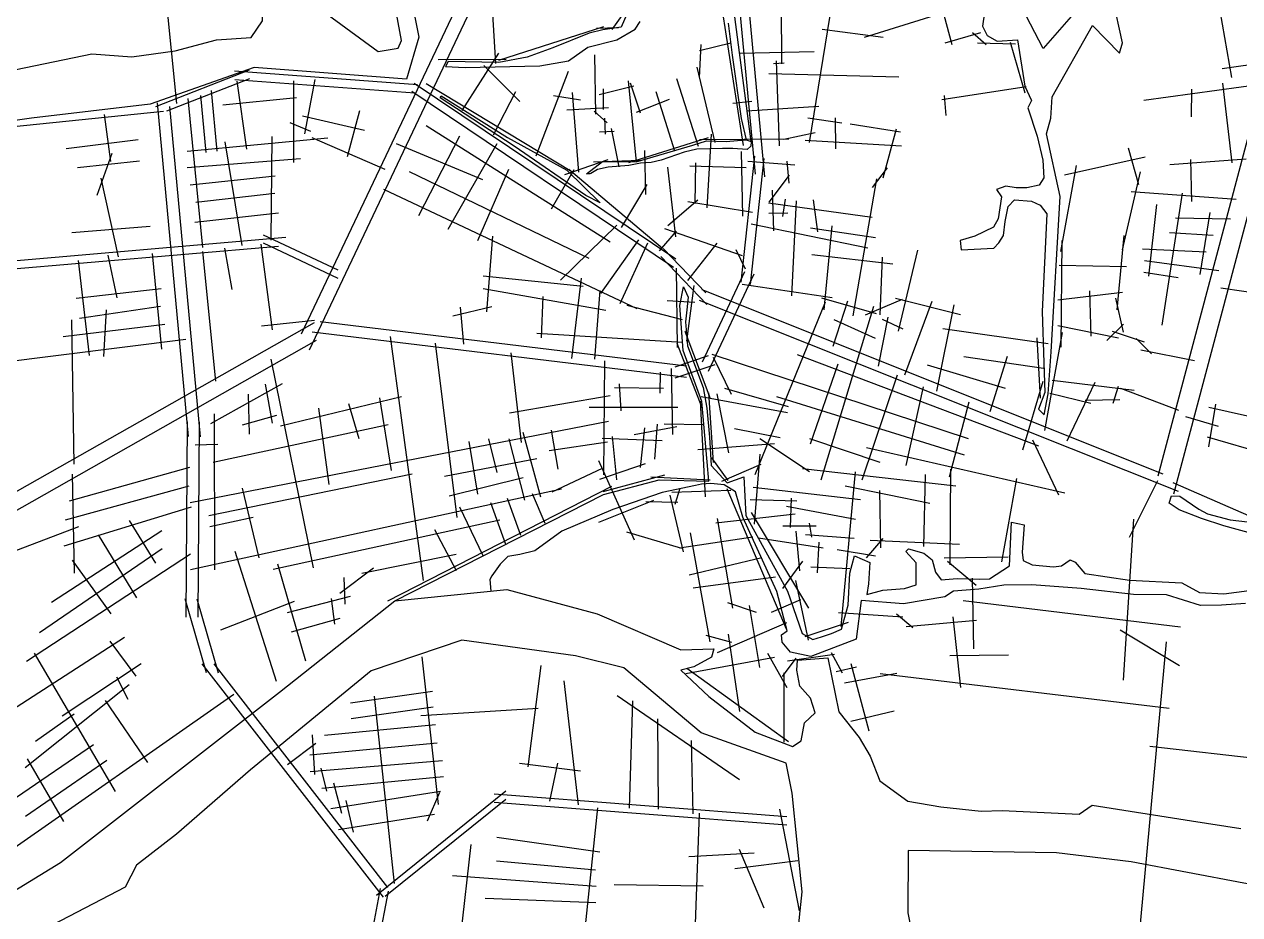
# Model space of a CAD drawing. Header units: metres. Extents: x 63673 to 71417, y 2014 to 6831.
# Drawn here: x 66302 to 68192, y 3694 to 5079 of the extents above; entities that cross this region are included whole.
import ezdxf

# ---------------------------------------------------------------- set-up
doc = ezdxf.new("R2010")
doc.units = ezdxf.units.M
doc.header["$MEASUREMENT"] = 0
doc.header["$XCLIPFRAME"] = 0
for name, color, linetype in [('底图', 73, 'Continuous'), ('水网', 141, 'Continuous'), ('路网', 2, 'Continuous')]:
    doc.layers.add(name, color=color, linetype=linetype)
picture_1 = doc.add_image_def('image1.jpg', size_in_pixel=(8192, 4266))

msp = doc.modelspace()

# ---------------------------------------------------------------- linework, layer by layer
at = {"layer": '水网'}
for points in [[(66243.57749915692, 4999.100696655136), (66406.85235548147, 5032.730346262223), (66469.04549827747, 5028.444882270298), (66536.24226164272, 5037.730186520203), (66600.57956619101, 5054.872307022773), (66654.19433253625, 5058.443659283454), (66672.06569072581, 5084.156840037263), (66672.78064190212, 5117.012593045075), (66612.73235263501, 5158.439538571518), (66550.53955572733, 5182.724231328029), (66514.08154228365, 5182.724231328029), (66483.34244647378, 5192.009535577962), (66385.19767074788, 5238.927297977818), (66246.60713503177, 5334.769583878893)], [(66550.0023911522, 5257.729506707605), (66852.07877507362, 5036.393756638281), (66882.8569562647, 5041.508669540519), (66888.30711866682, 5053.389192586299), (66869.97572899952, 5151.898386217915)], [(67995.27878823211, 5166.15403509405), (67886.05175044089, 5040.999440022948), (67813.90186620253, 5181.172602374658)], [(66896.78968405043, 5151.91306790011), (66915.452434737, 5058.678830733377), (66895.82258028218, 4993.408701055479), (66658.9879988897, 5011.808816867532), (66497.17452075571, 4954.548404564935), (66312.60643300152, 4932.65470972762), (66203.76921135723, 4917.240001562547)], [(67801.17006269551, 5140.201450333261), (67791.71555110707, 5075.964725907514), (67799.27943708852, 5061.606040721206), (67814.78491910675, 5052.537258216791), (67846.55199503084, 5054.426565860631), (67857.96700166875, 4982.525606527079), (67867.87531874503, 4960.060384223441), (67862.53999126825, 4949.01817200423), (67877.07456474664, 4904.739805714227), (67885.61108870956, 4867.57689685974), (67887.44014619401, 4840.161831378004), (67880.12322447961, 4828.586449240538), (67860.61166383332, 4824.321883498924), (67844.14841703168, 4824.321883498924), (67828.29531724262, 4827.368001885798), (67813.66147381374, 4821.884988789445), (67821.58819665248, 4810.309738919372), (67816.10033242247, 4776.192948451732), (67808.78341070801, 4763.399251226947), (67780.12552497454, 4749.387106647395), (67756.95550347108, 4742.685513928882), (67758.78456095552, 4728.06414567196), (67809.39321183227, 4730.501040381438), (67817.31993467099, 4739.030171864666), (67824.63685638539, 4750.605554002134), (67827.0757149941, 4771.928382710146), (67831.95377809985, 4795.688238395057), (67841.70955842298, 4806.045040910365), (67867.92858554772, 4803.608146200888), (67881.34282672813, 4797.515909427166), (67891.7084081755, 4784.112988524983), (67884.70486128725, 4632.335345206229), (67887.18903126707, 4552.501251326117), (67888.73688153992, 4506.490843339387), (67879.06273086247, 4480.585874845186), (67887.96278345934, 4471.693140259711), (67894.15453043912, 4504.171005285228), (67898.79808125767, 4569.513617502233), (67912.45513604512, 4811.287988662719), (67891.6516824895, 4908.288672515715), (67897.94650419138, 4932.670581816491), (67900.28609284962, 4966.177355002292), (67962.97212651465, 5076.910570136097), (68004.77376875508, 5033.897341595584), (68009.76528323277, 5050.105257401359), (67994.79143157636, 5118.677178364158)], [(67241.78838839865, 5101.900248172751), (67229.91438794792, 5074.217473458936), (67201.48859328334, 5070.262677984894), (67180.21576926512, 5065.14736828045), (67123.87021456135, 5041.987874356651), (67083.83260279952, 5027.440972649959), (67039.42745910567, 5019.440249458334), (66960.80807955924, 5020.894926402281), (66956.80407626124, 5013.257806312933), (66987.01430881582, 5011.803129369014), (67103.487361214, 5014.348880154606), (67147.89285079617, 5021.986000243924), (67178.10308335075, 5043.078815930901), (67223.23632197737, 5054.716363749729), (67251.62649014412, 5071.445148604893), (67259.2702763296, 5083.082696423748)], [(67396.32818085933, 5080.723971751897), (67402.71708418673, 5030.916827842681), (67416.5744083167, 4932.086224411643), (67424.14417439973, 4899.149259215861), (67431.95398698316, 4896.692656662723), (67406.6944540834, 5090.647201706539)], [(66949.7780466316, 4967.380459337817), (67053.30622831207, 4902.887268409569), (67145.41421502962, 4851.865116098197), (67197.43409028921, 4801.319920057053), (67174.90569163633, 4812.534476707777), (67063.25363076956, 4889.271793784079), (66948.5041399154, 4964.64265627705), (66950.08899331813, 4967.186754167904)], [(67175.75415570766, 4846.151825445995), (67200.87443861467, 4865.458276513039), (67224.61256981928, 4865.458276513039), (67253.05500894343, 4864.895042912189), (67341.41979216313, 4890.768134961283), (67362.3899638934, 4897.848673801287), (67393.33935980733, 4896.548220654105), (67410.98346936464, 4898.137678085912), (67424.14417439973, 4899.149259215861), (67431.95398698316, 4896.692656662723), (67431.80905977327, 4889.323113538063), (67425.73491482541, 4884.121168681944), (67403.60774663422, 4885.421621829125), (67387.55437750262, 4885.710626113752), (67347.78309975419, 4884.554608975188), (67327.9699244849, 4879.786104412313), (67292.01275734178, 4867.772388087526), (67276.74040405732, 4864.073133244121), (67259.84860161593, 4862.685912677843), (67241.79945682519, 4859.449064689863), (67209.86670039152, 4856.905959252411), (67193.20629724227, 4853.206704409007), (67182.5619298016, 4846.733008433046), (67181.40493334067, 4846.270601577622), (67175.75415570766, 4846.151825445995)], [(66878.11240605397, 4182.385698721279), (67202.43252253352, 4347.587954796996), (67289.05921689933, 4370.691631875001), (67366.41679582112, 4368.544667321985), (67363.55145690258, 4398.602700133575), (67355.19790786575, 4492.330823798634), (67326.32557136822, 4571.781342197965), (67320.90723069238, 4641.463515776442), (67326.5898300517, 4670.698183978471), (67333.8911867913, 4654.512356829655), (67331.83764778124, 4634.679123661073), (67330.01239506842, 4616.213667749891), (67332.96731906419, 4578.801038030682), (67357.593184545, 4514.003235263749), (67363.3591429916, 4482.149804667423), (67367.51326182444, 4436.951915362879), (67370.09255109477, 4392.575009854539), (67394.9774869341, 4366.084361281449), (67420.56042542157, 4375.14692721772), (67423.91657987917, 4315.276217634848), (67488.61014940648, 4197.573965085292), (67511.19492785707, 4131.381667044683), (67528.13307933457, 4121.979438406823), (67541.68394640496, 4126.492534606485), (67557.11679187411, 4131.381667044683), (67572.54963734327, 4138.527413716422), (67583.08920062018, 4175.760556564113), (67585.34750552109, 4225.404879295122), (67592.87576500466, 4252.107420254499), (67616.58986884983, 4241.952854604722), (67614.70754456267, 4208.856771718127), (67612.07291315973, 4192.308664141108), (67636.62752564473, 4198.702735137979), (67670.50452037643, 4201.335385610058), (67688.57234313694, 4207.352891298739), (67688.94866963901, 4241.201178929826), (67672.76317116564, 4258.87752748988), (67676.90345446537, 4263.390623689542), (67700.61755831057, 4256.244877017802), (67713.41542648844, 4246.090311368025), (67718.68503518273, 4226.909685586345), (67727.34262006084, 4215.250842714973), (67752.56202991446, 4217.131288442557), (67786.43902464617, 4216.002915192075), (67802.62452311952, 4216.75511993657), (67833.71573324845, 4236.786886483314), (67837.0473296346, 4304.789925327932), (67856.7989367813, 4300.510016567073), (67853.70531156554, 4257.948613489425), (67855.13313858822, 4245.108887206908), (67869.17378353263, 4238.451339535006), (67902.49009328282, 4235.360250229713), (67914.8645941458, 4236.54906968525), (67928.42929674935, 4246.060022131802), (67935.80640303303, 4242.493431497773), (67951.2748750001, 4224.898295125691), (68020.43351696814, 4214.355260101089), (68102.06800507962, 4210.0943978469), (68129.48276815818, 4195.485594993661), (68167.25377369928, 4193.050816562696), (68206.85279905982, 4198.529068032367)], [(68200.70013746124, 4178.43447446724), (68163.63716532987, 4175.585963586665), (68130.85110238822, 4174.873703599121), (68078.01527656021, 4191.659495706786), (68026.64567135932, 4192.109733960736), (67945.33320528228, 4201.645288145024), (67868.5944205813, 4207.089679158467), (67825.00315212597, 4206.636001951934), (67785.95270565544, 4200.737933731929), (67746.90225918486, 4197.562061018628), (67733.28013911872, 4188.488252352748), (67668.8013662438, 4177.599602593256), (67603.41429061657, 4183.043993606696), (67595.24094939925, 4122.702941123978), (67524.81601025822, 4095.920775185514), (67493.4847536289, 4102.726065551222), (67480.31678493891, 4118.151619643671), (67479.40848218661, 4129.493946609727), (67488.03597478008, 4135.845692036295), (67472.2036282908, 4196.979952159745), (67419.3612305845, 4312.668962504949), (67407.87808394566, 4351.678192095977), (67390.16825560585, 4362.587872373202), (67369.29631616111, 4364.627964861226), (67354.66316450892, 4363.834492685681), (67345.47498693387, 4361.567826129205), (67293.82797929307, 4350.953631239536), (67217.16459824785, 4324.260216731287), (67137.8447948349, 4290.857802529703), (67095.4015297439, 4260.100868738692), (67072.08139270562, 4254.50860276405), (67053.89147136494, 4251.246623968707), (67041.7646265456, 4239.13013586853), (67028.70526679099, 4221.421646328556), (67025.44042685232, 4215.363402278454), (67027.24750352025, 4197.330634059198)], [(68214.16314889601, 4286.181620617019), (68167.25377369928, 4298.964339647034), (68132.5286607845, 4310.529537194146), (68097.80354786979, 4323.920950831904), (68081.96393772558, 4334.268759163533), (68085.6192855878, 4345.834088978064), (68099.02211245328, 4345.225394370324), (68128.26420357468, 4325.138340047386), (68141.66703044016, 4317.83400475449), (68177.0012527025, 4308.094758763181), (68203.80656054517, 4305.051285724476)], [(66157.89196693468, 3653.157878268511), (66357.69297670375, 3775.305241570459), (66698.63648628129, 4040.575065868933), (66878.11240605397, 4182.385698721279), (67051.98320545313, 4199.809416533652), (67192.73415967304, 4162.231584822904), (67322.80339051265, 4106.332733209623), (67373.90908291843, 4107.480152966717), (67370.46368927193, 4094.858006568975), (67342.90123187682, 4079.940756122261), (67322.80339051265, 4074.777168814179), (67366.44412099912, 4033.468205814918), (67438.22182939532, 3978.389544393401), (67496.21830909402, 3956.013734856999), (67509.99953779159, 3964.619845971145), (67515.1674553171, 3992.732886560465), (67531.81990303478, 4008.223780752042), (67524.35494111548, 4031.173234033309), (67507.7024933978, 4049.532743751333), (67503.10875049862, 4074.777168814179), (67504.2574456397, 4090.268063005757), (67551.34356977262, 4093.710454544488), (67568.3681933324, 4009.695520191511), (67600.31513118756, 3969.795601880673), (67617.01461971801, 3940.777455424192), (67632.01475888741, 3902.279439361824), (67675.74611211609, 3870.819636569184), (67727.05726218934, 3862.080861245632), (67790.03003727924, 3855.089735172864), (67822.6825873258, 3856.255011029949), (67942.21398433017, 3850.429028546845), (67962.62174163722, 3864.411148424959), (68117.14804445306, 3840.505004987732), (68193.51672864187, 3828.105596903654)], [(67503.50167964055, 3655.581413969863), (67511.33155374706, 3729.900882843329), (67495.85339690682, 3883.214679828816), (67486.38885455678, 3929.859839102515), (67354.34494724612, 3976.978515693831), (67234.09098952218, 4078.283710045361), (67158.852668393, 4096.994389729398), (66982.11895129364, 4121.432380410811), (66840.88997940294, 4073.344580527249), (66653.39048805938, 3919.411772076244), (66538.07270268048, 3819.385603551928), (66475.9788298349, 3771.271746989165), (66458.23752565711, 3737.085516132765), (66345.85736985755, 3678.330085327063)], [(68958.60511003941, 3614.638302618784), (68848.71846320451, 3733.025700337428), (68767.26971712575, 3888.908791706985), (68664.02447209852, 3815.55209729026), (68591.75283516831, 3809.821082805489), (68498.83201087726, 3731.879603254405), (68413.18141337628, 3715.629494145745), (68403.75318930083, 3725.774536542187), (68323.97439207515, 3722.151335457922), (68198.50409245963, 3743.166113374638), (68022.9903234971, 3776.500013059325), (67907.05201445572, 3790.502237583336), (67676.4074506014, 3793.993832597509), (67675.90522074753, 3697.270910299558), (67706.77713767572, 3539.482506929868)]]:
    msp.add_lwpolyline(points, dxfattribs=at)
at = {"layer": '路网'}
for p, q in [((66732.98127090931, 4597.270604923368), (67190.53719592094, 5562.5674277246)), ((66745.25062172023, 4572.752592460601), (67202.80654673185, 5538.049415261834)), ((67400.30174598441, 5252.585627243213), (67438.23082249193, 4845.65595493655)), ((67414.91552789013, 5248.691939311306), (67452.84460439767, 4841.76226700464)), ((67375.72395898133, 5174.337419574936), (67419.62341393798, 4890.411145229358)), ((68149.92340856584, 5164.397198989125), (68178.91533565927, 4996.225143473306)), ((67717.9590155799, 5145.302739692561), (67744.39560646364, 5047.497473201831)), ((66520.2519946298, 5137.479358686054), (66538.31999341541, 4955.614955719839)), ((67027.84538840472, 5130.796179545054), (67034.23498350877, 5018.004354486242)), ((67478.64787375082, 5109.144004993199), (67479.10375456861, 5017.110491348662)), ((67557.29423258692, 5111.431569800014), (67522.17791997192, 4895.071322785779)), ((67215.98684848718, 5070.752331926197), (67236.41881797725, 5099.605540925986)), ((67608.2816311841, 5058.563096752099), (67740.10866651242, 5099.96967309789)), ((67039.7730015465, 5023.111860413657), (67202.92714284419, 5075.464358306228)), ((67191.46820838838, 5072.929982517671), (67225.52195205633, 5074.01880781338)), ((67542.54659189777, 5071.056414695252), (67637.57664321984, 5058.563096752099)), ((68248.09237276542, 5067.12185613453), (68064.52053666582, 4376.39225410781)), ((67353.88456988003, 5047.401447064243), (67351.05831634269, 4996.167137831768)), ((67351.86596559122, 5038.122756184661), (67400.72096263932, 5049.82194061522)), ((67733.66303749906, 5049.755277842021), (67789.46312630776, 5065.941634060436)), ((67776.14331264124, 5065.941634060436), (67797.74334701884, 5047.597070559422)), ((67784.06311771338, 5049.755277842021), (67843.1034883894, 5048.316472986946)), ((67834.82326767832, 5050.83431534961), (67857.8635810584, 4972.42050888759)), ((66982.69831424492, 4944.712074296782), (67039.78095697802, 5033.668783516012)), ((67188.56412997702, 5031.33757046485), (67189.8902658309, 4938.851834555215)), ((67414.5665265661, 5033.971543610999), (67529.93896230099, 5036.338997931713)), ((68273.76109155848, 5044.356519084044), (68088.81032057361, 4348.438369811809)), ((66945.20332759048, 5023.963133446116), (67050.95418767395, 5024.564288811671)), ((67016.09175709258, 5014.703753607988), (67072.32524397764, 4958.946692655183)), ((67347.82841112529, 5011.90047818067), (67375.68937014847, 4894.758245833012)), ((67467.02740944536, 5017.867854522045), (67483.18177796906, 5019.123204483388)), ((67470.79690045625, 5021.813259010174), (67475.45809157961, 4889.649814033734)), ((68164.41937211256, 5010.306528965966), (68242.9391791615, 5021.169319729161)), ((66506.21069488808, 4951.00655507392), (66652.02907159593, 5007.87227429566)), ((66523.41038028548, 4944.40021252452), (66652.27880296955, 4994.655850437586)), ((66628.75113293371, 5006.296175871976), (66913.04885673785, 4985.081277368212)), ((66629.00086430734, 4993.079752013902), (66909.01435205527, 4972.184552281843)), ((66720.95291907758, 4864.026592246919), (66720.88576184234, 4991.141769718748)), ((66753.38656664599, 4992.724762895719), (66737.63126305693, 4908.232021173457)), ((67097.84903556085, 4874.098209102289), (67147.98451120337, 5005.897389639402)), ((67240.83304483362, 4990.772347096005), (67253.05500894343, 4864.895042912189)), ((67315.93266474281, 4994.403087422512), (67349.44474728731, 4889.110427547364)), ((67459.63888884679, 5002.241650772949), (67661.67364544544, 4997.11351113001)), ((66592.27100833197, 4975.721040298491), (66600.95250655862, 4881.590330106845)), ((66631.97201463058, 4990.12057002125), (66646.99769607188, 4884.716972016684)), ((66904.3193270872, 4974.686514107016), (67311.41121250438, 4701.327876523747)), ((66908.07532845327, 4987.446086340788), (67315.16721387045, 4714.08744875752)), ((66926.57066918857, 4986.679861251118), (67153.34405086329, 4849.842482907931)), ((67031.54535586147, 4907.049591445451), (67066.31578014731, 4974.387060697219)), ((67153.68682619742, 4972.699725384096), (67163.35820976825, 4848.626813168753)), ((67195.45630082325, 4969.557316324819), (67249.7033510342, 4983.356907181064)), ((67201.77948536811, 4978.369103257136), (67201.94585765443, 4946.11437334746)), ((67243.98962172527, 4987.656523785583), (67259.23464983173, 4940.898011343961)), ((67283.63188312692, 4974.232043296041), (67312.70241363707, 4881.848814626952)), ((67728.62309865531, 4961.989239822026), (67859.66358392319, 4982.13224325821)), ((68042.96233672737, 4960.809697289751), (68232.13270169648, 4986.657285953356)), ((68117.11476148183, 4977.696504929989), (68116.28709247308, 4934.97057472739)), ((68165.15966915284, 4987.061332592548), (68179.74697734952, 4863.601195822679)), ((66508.41762089409, 4956.708066789026), (66556.37157884479, 4437.982542999438)), ((66556.15473904312, 4963.649364089931), (66578.90550239102, 4731.739980147053)), ((66575.87264381222, 4968.331934493757), (66583.91105408319, 4879.662743123224)), ((66610.62420241076, 4953.530415942414), (66725.09131817122, 4964.774695714397)), ((67124.6446585303, 4968.001983884053), (67166.81570950628, 4961.376973994309)), ((67253.91661677131, 4941.960779960471), (67305.32357791171, 4962.151928732841)), ((67403.61155140586, 4956.378588677791), (67433.09368902765, 4959.270086465665)), ((67732.2231043849, 4968.104094322363), (67735.10331650158, 4937.170186740608)), ((66179.16617450617, 4909.177774026612), (66518.14642192755, 4943.525503387149)), ((66426.0474283066, 4938.797208116072), (66435.67166275327, 4865.566583955392)), ((66527.65002104103, 4950.934698476411), (66575.11146262875, 4437.536801837326)), ((66734.41590435356, 4936.503352852049), (66830.55541875222, 4914.014793308084)), ((66822.83852543407, 4944.213723154056), (66803.5463191638, 4872.892848187401)), ((67145.33223949559, 4945.741908328899), (67210.31289633608, 4949.451876832289)), ((67188.03388316848, 4943.886857943522), (67208.1908714369, 4925.601682508307)), ((67425.31604405883, 4944.451110702445), (67537.45719102297, 4951.499244027711)), ((66714.80215410543, 4925.90160207461), (66746.95584923925, 4912.729735319)), ((66926.79757193249, 4921.380368208833), (67213.02915738476, 4740.374405523616)), ((67204.21246387521, 4932.756820165959), (67205.00835292053, 4908.111566457519)), ((67214.57216522102, 4916.757886863459), (67226.24209155753, 4857.132533320866)), ((67520.40973883343, 4933.14476047113), (67573.12139075133, 4925.62086128234)), ((67562.65238869353, 4933.14476047113), (67563.3870555046, 4885.249012862768)), ((67586.20288735902, 4923.962757066212), (67664.25985248228, 4911.667707966379)), ((67637.35769590753, 4839.970969509479), (67658.3797508871, 4916.33978958943)), ((66366.71478199247, 4885.699647918954), (66478.54774245535, 4899.612724210543)), ((66554.96544791578, 4881.589267650284), (66773.46374235491, 4902.232105284775)), ((66613.32932827654, 4896.030356200302), (66639.91491839473, 4735.051400028899)), ((66686.67994698972, 4904.351337064933), (66685.07838881057, 4743.372380893528)), ((66748.73401608333, 4902.544881313293), (66862.36562557217, 4853.752704381193)), ((66915.23936752624, 4781.527954319492), (66978.91913836088, 4905.118355033511)), ((67195.9906982918, 4911.821667228302), (67219.0652546164, 4912.616594345338)), ((67242.04434576223, 4864.098396318877), (67365.5953110394, 4902.826689937094)), ((67351.61381299928, 4899.747901500667), (67490.8525434442, 4900.865428823745)), ((67369.99604825093, 4907.808409560297), (67363.23635263473, 4793.388769521611)), ((67482.64426750562, 4900.188484233921), (67531.72928029258, 4910.30522140523)), ((67515.81807126419, 4898.645188127179), (67665.91285280726, 4889.646639615967)), ((66414.8627832958, 4813.290649474511), (66438.09229759191, 4878.622812566348)), ((66879.96325450315, 4893.67484350098), (67014.19525138392, 4837.372444028441)), ((66961.0522767196, 4760.013999208109), (67037.1017059806, 4893.67484350098)), ((67266.03273905242, 4882.588983037422), (67267.67882161075, 4813.915877508145)), ((67416.51837440737, 4880.792659380793), (67418.50619463487, 4780.278159589244)), ((68018.413651228, 4886.533146449943), (68034.42109848099, 4829.529153269168)), ((66384.53979114589, 4856.249383843271), (66481.0038954805, 4866.758029342018)), ((66554.71292590121, 4856.025645666695), (66731.20278872887, 4870.107310753187)), ((67142.31540148892, 4845.137598967907), (67209.74356414632, 4868.535967829055)), ((67186.72884650266, 4864.905227502546), (67259.94803521718, 4867.76787189007)), ((67336.59534174844, 4858.5444878923), (67424.07326729223, 4856.160632413084)), ((67345.54796937131, 4863.568268550996), (67344.29585361987, 4800.07620962753)), ((67437.02505577652, 4873.901659735246), (67415.81933409418, 4677.859009134611)), ((67427.02473240472, 4866.115474278049), (67499.90547868254, 4860.159208398894)), ((67451.63883768227, 4870.007971803338), (67430.43311599991, 4673.965321202704)), ((67487.79073995474, 4865.731237460249), (67490.48313470872, 4831.915355343896)), ((67937.5555022154, 4859.056398075745), (67913.33908963649, 4725.773671437033)), ((67919.49580011841, 4844.702878314059), (68044.6822916259, 4872.589723737981)), ((68083.2514890665, 4860.741454185325), (68201.82643859541, 4869.729199237895)), ((68115.1440682217, 4868.503605265105), (68116.77956985656, 4803.138201951524)), ((66420.45510580117, 4839.509488525917), (66447.55649405357, 4717.01148432758)), ((66559.51754638855, 4829.142486182604), (66691.8048683028, 4843.224140085342)), ((66900.11021201004, 4849.784814318409), (67179.58002651617, 4715.155243535526)), ((67006.85446337478, 4742.67308079262), (67054.95819097197, 4853.446769753006)), ((67121.5541463095, 4791.877878929634), (67156.85066674398, 4853.206043071986)), ((67148.73439710092, 4853.285668051074), (67294.06318335689, 4730.522996771033)), ((67301.86365695544, 4856.448181756248), (67314.53908066475, 4748.402375801088)), ((67459.90764407853, 4802.134422750327), (67491.63667228637, 4844.211991652612)), ((67620.99579438631, 4824.833626097243), (67644.02365578653, 4855.713700844295)), ((68037.2942390476, 4849.213979412301), (68009.11999062292, 4728.166983873308)), ((66860.29811943875, 4822.359564246319), (67254.04182834644, 4636.888121628028)), ((67230.63833222084, 4762.925204839674), (67270.56007139245, 4829.54208125727)), ((67464.62556088786, 4820.680958582088), (67466.77940751339, 4757.660565232566)), ((67590.63371685518, 4625.609018482587), (67627.76171599241, 4838.458491708617)), ((66568.48615868653, 4802.259315514759), (66691.16423962617, 4816.340969417497)), ((67302.2596990923, 4765.816305825341), (67349.39666880957, 4805.789368012337)), ((67333.55221622874, 4803.018894901994), (67434.16352162964, 4786.792329391786)), ((67458.79768843034, 4801.381424401363), (67620.15148097492, 4778.864882343738)), ((67481.34441916477, 4779.779775999079), (67485.3594908893, 4806.936126432411)), ((67502.22293048771, 4804.317628572871), (67494.94509415451, 4656.633661505678)), ((67528.43676928755, 4805.971103429765), (67535.43512785085, 4756.025475545262)), ((68023.14622294705, 4818.662481743578), (68186.28903793903, 4806.815006237404)), ((68102.54401963732, 4816.288517614523), (68070.94082465718, 4610.730304378804)), ((66566.8846275324, 4770.89562013019), (66696.92978961593, 4785.617353785498)), ((67459.4154449862, 4785.334478030097), (67489.06568433595, 4785.643057890992)), ((68062.32548373914, 4798.659790964173), (68050.0120627753, 4687.112398084731)), ((68145.64099301078, 4786.351164574464), (68130.04400213157, 4689.977496739915)), ((66375.28589478834, 4754.835465683049), (66497.45745740895, 4765.151000767334)), ((67135.53218546636, 4681.136198681779), (67223.05853537621, 4766.334661794011)), ((67432.31959094707, 4768.420254270078), (67613.77191663242, 4731.368053235375)), ((67557.52494010248, 4765.439872784569), (67545.24694208335, 4634.897893952497)), ((68092.28815042617, 4777.744662488109), (68177.65588751678, 4776.098648861296)), ((66007.95318102808, 4687.547596708959), (66708.24941472447, 4747.754794575651)), ((66672.96327093987, 4751.551530498138), (66789.13643815671, 4696.768486731597)), ((67021.22785289184, 4631.782599711702), (67030.54746803192, 4749.265949702414)), ((67289.59326847951, 4726.534076305949), (67316.05199621635, 4756.990101745672)), ((67297.13778471452, 4761.092243111284), (67418.20838478353, 4719.460283103719)), ((67524.43795431446, 4762.518482562678), (67625.41348012595, 4747.534701610129)), ((68011.81721624924, 4750.572402981233), (68000.73513738175, 4634.923994869521)), ((68082.84784300387, 4755.189123445634), (68150.57168533005, 4750.678011163638)), ((66008.30702478875, 4674.818578246224), (66697.1821766624, 4734.043861174543)), ((66578.50577495982, 4725.699914584025), (66599.1997162312, 4524.145462661887)), ((66613.20671565026, 4730.759690619122), (66624.14739948562, 4666.495920556767)), ((66669.28803373895, 4736.95982924312), (66687.05446005451, 4603.824191327798)), ((66673.31711470056, 4738.822512035404), (66789.49028191737, 4684.039468268863)), ((67198.18086319182, 4660.175650401972), (67257.5567455471, 4743.454252099298)), ((67228.28698335937, 4644.578280947608), (67271.49466165772, 4738.997898617323)), ((67295.29489169689, 4730.351710478775), (67361.57121641895, 4661.374739371317)), ((67333.69506810867, 4680.184799222072), (67379.29283476133, 4738.312488913417)), ((67408.38135146454, 4728.886319874873), (67422.53233478598, 4698.644303099921)), ((67661.07318330603, 4601.515055327181), (67691.37818926282, 4727.516558606323)), ((67915.28737913482, 4742.86416877611), (67913.64352676125, 4576.893545627197)), ((68040.98221172679, 4729.762871503819), (68139.4896064626, 4724.841662172097)), ((66385.58171240363, 4711.512820255182), (66402.58822149668, 4563.84296667612)), ((66431.33732856653, 4719.604310502115), (66445.5094239816, 4653.254021137998)), ((66500.57814068298, 4722.436338798794), (66515.15515233777, 4573.552757209188)), ((67291.5388903308, 4717.592138245003), (67363.16370868776, 4643.04873157448)), ((67526.35728865286, 4721.087039944365), (67652.2872738578, 4706.302850509207)), ((67635.91637924005, 4716.683196623025), (67632.4298802325, 4626.808234959284)), ((68043.85535229338, 4711.718444743341), (68159.60153637856, 4696.134611464969)), ((67015.07034885662, 4687.897973070533), (67170.72320996044, 4671.669688084047)), ((67315.21563823655, 4699.537637167871), (67317.1290924733, 4576.03215212922)), ((67356.34141468187, 4553.912280025688), (67422.35143518982, 4694.512533835106)), ((67365.90641424236, 4539.264769057395), (67436.96521709558, 4690.618845903197)), ((67910.86175786967, 4704.282780973623), (68015.91669927898, 4702.216515449088)), ((68043.03443954577, 4693.263909749383), (68096.39263308914, 4685.061890468596)), ((67167.64272850122, 4683.93590288909), (67152.65158242839, 4559.260248099309)), ((67342.76979431172, 4672.771740120485), (67331.28906889126, 4585.973767253483)), ((67418.057577472, 4674.846883471386), (67557.83969848201, 4654.085926708998)), ((68162.54588765152, 4669.279351501871), (68325.771281945, 4644.816230013094)), ((66382.34235546086, 4652.849448862403), (66514.34531985832, 4667.818723713233)), ((67015.30624469707, 4667.894644016342), (67205.9778779071, 4634.193173207168)), ((67108.11846005276, 4655.740724239935), (67105.47276022325, 4591.420406812861)), ((67188.84137674326, 4558.057197295609), (67197.38210151382, 4664.921192173482)), ((67355.14187395643, 4666.382430750295), (68072.53917253338, 4380.030901227029)), ((67541.3069281262, 4653.692563440098), (67626.64553435432, 4629.285391064565)), ((67609.83155678696, 4627.066473042067), (67667.50624011707, 4651.264335240685)), ((67656.31514345051, 4652.79354187363), (67757.8333680504, 4627.638265043206)), ((67909.14196512144, 4650.297394645813), (68009.48163084012, 4662.092094020167)), ((67958.04699887946, 4664.619521611991), (67960.15497936495, 4593.851358917134)), ((67998.96129454482, 4652.938370884884), (68010.67592160068, 4599.84904923891)), ((66387.60629360219, 4622.10175460955), (66513.53548737889, 4640.307630032657)), ((66428.90783112822, 4634.643573439298), (66424.85866873109, 4562.224666389982)), ((66967.85659193026, 4625.327288905333), (67028.81249217299, 4639.921806878613)), ((66985.27241519035, 4581.543602718125), (66979.93535827188, 4639.079792564647)), ((67238.53876754647, 4641.991527265811), (67325.03021957562, 4619.706585438136)), ((67301.32199583203, 4649.591744748555), (67344.25088813709, 4646.806457688625)), ((67351.20047644601, 4650.066320205456), (68096.37943351727, 4352.625648838034)), ((67438.49646472867, 4378.703597796206), (67547.93449440069, 4647.520040350237)), ((67540.76492111443, 4370.631847006968), (67622.97185441066, 4640.397705009556)), ((67559.40657261293, 4578.389157324796), (67582.43512578982, 4648.985298686748)), ((67670.91543571145, 4533.799433558364), (67713.79832486878, 4648.057839627727)), ((67720.93780587037, 4508.610428539106), (67747.94338305556, 4642.50578294485)), ((65333.02068638803, 3810.012415975332), (66753.04951322079, 4615.38143147528)), ((66362.09651645008, 4593.37693291843), (66520.01417423939, 4612.391952892727)), ((66375.053863146, 4619.269726312872), (66378.58482031745, 4394.601151605979)), ((66670.27506943428, 4609.741336258314), (66753.18506791523, 4618.945766531055)), ((66761.75764746434, 4616.512856624904), (67331.65363519016, 4547.717403743997)), ((67560.45357658522, 4619.701030207041), (67624.82892884973, 4590.939614787843)), ((67630.11617784883, 4547.14230505767), (67645.10594036838, 4623.329257452802)), ((67635.6559253282, 4620.073362958181), (67667.91623800957, 4605.096459910828)), ((67985.15476690487, 4587.308270498218), (68011.09429631248, 4612.389839163354)), ((66749.4851573286, 4600.530809848094), (67331.65363519016, 4530.253873442037)), ((66870.47173357925, 4593.553915814389), (66921.81015638197, 4214.198990832366)), ((67098.68470176402, 4598.726858384296), (67324.55704434133, 4584.409440629007)), ((67328.98130195925, 4601.61121373219), (67367.71837360365, 4498.399913776084)), ((67730.10972669387, 4605.849987329391), (67894.18081795215, 4582.430984752747)), ((67888.92744813707, 4447.269505594022), (67916.12212870512, 4599.431022908095)), ((67909.00967752928, 4610.299707509279), (68003.56347042478, 4591.070496291798)), ((67993.39035189949, 4601.44793452932), (68043.30855457074, 4585.264763911648)), ((65336.26442713861, 3782.465215353848), (66756.29325397138, 4587.834230853796)), ((66182.40853689736, 4542.864448686356), (66552.73377380223, 4589.115990013982)), ((66940.41060259166, 4583.228224803383), (66974.37551619882, 4311.738542580846)), ((67316.40632871274, 4582.992031202976), (67355.1858017742, 4482.842224543885)), ((67876.44504798763, 4591.119233926757), (67881.57976023358, 4497.492956165224)), ((68030.8290106592, 4590.305426912357), (68054.72601423878, 4566.163315891855)), ((66684.92802146373, 4557.924703370274), (66750.84940143098, 4233.746469301234)), ((67058.48294034548, 4567.917286289263), (67074.46506513191, 4428.382013958595)), ((67313.68196938517, 4546.373170085046), (67365.81875490001, 4563.944233789022)), ((67371.05550420308, 4566.146882920438), (67769.41094220307, 4434.548219772579)), ((67373.04097125231, 4561.284302861332), (67400.81887930282, 4503.462497720557)), ((67503.84065020304, 4565.609744979971), (67879.07967939059, 4423.268323022697)), ((67762.84321460954, 4562.261924637365), (67886.71412659116, 4543.985478851042)), ((67803.91952902381, 4476.651580819249), (67830.87599006628, 4562.582540832313)), ((68037.99810632807, 4572.530461503869), (68121.63761885656, 4556.081989890436)), ((67204.05958123379, 4555.326350875605), (67202.26442080557, 4378.347533936146)), ((67290.33093107463, 4537.812355889773), (67290.10548815454, 4505.379571976082)), ((67307.43626382602, 4543.744619902602), (67309.92354680086, 4441.241479644435)), ((67313.68196938517, 4528.909639783087), (67376.3366723733, 4550.025436752284)), ((67524.26916080985, 4426.491150665504), (67567.27622387733, 4551.107020587251)), ((67705.72148649523, 4549.115734772493), (67827.02521529805, 4512.883591662161)), ((66591.93481678009, 4458.002016815036), (66703.00310081097, 4520.496159225366)), ((66676.0889402034, 4519.359901073928), (66687.08205262481, 4458.380776988018)), ((67226.76302709588, 4520.019373454719), (67229.46804486142, 4477.676576272641)), ((67604.87186403555, 4370.727211807505), (67659.6114592271, 4533.745336188817)), ((67854.54930651735, 4416.891379834411), (67886.07215785228, 4524.105952089943)), ((67900.14751688104, 4525.466342212786), (68027.50752460661, 4509.96079520751)), ((67923.42116078731, 4431.343225789633), (67967.30148209672, 4522.237793942887)), ((66649.93291316536, 4503.452309321303), (66651.44920732954, 4441.715664889429)), ((66700.28921883082, 4454.381489175758), (66888.18892026397, 4499.984182688228)), ((67056.22170083341, 4474.800875419332), (67212.61814590047, 4501.795436270035)), ((67219.32422148425, 4513.938229965823), (67295.74093958075, 4512.812093111121)), ((67354.07100368943, 4500.18962406236), (67488.51087945602, 4475.145716388768)), ((67365.73366637109, 4505.740093536354), (67372.89459244907, 4397.667305030132)), ((67378.75636196282, 4503.984111438913), (67396.6055832993, 4412.535881071032)), ((67390.78796656097, 4512.970969510489), (67489.8111612935, 4484.445554140694)), ((67471.5851799583, 4500.079048509969), (67763.4972894399, 4409.302868837868)), ((67673.18204193225, 4392.651592683279), (67700.0613698773, 4515.118910843156)), ((67896.66485346388, 4505.395564743298), (67960.34485732665, 4489.622681299159)), ((67994.8604872879, 4489.622681299159), (68003.4225077934, 4516.356381104162)), ((68006.63759624634, 4513.168843657611), (68096.80633246827, 4478.682375941846)), ((66759.17573652457, 4482.155244486319), (66775.16680660065, 4363.252375348312)), ((66805.66143426098, 4489.215100593926), (66821.65250433711, 4434.965665850725)), ((66854.00656314987, 4498.132812983338), (66872.22895601395, 4384.8035238745)), ((67179.94666814507, 4483.2358523476), (67318.03808700222, 4483.2358523476)), ((67352.91988733009, 4492.937005325628), (67360.45748579851, 4343.819127297407)), ((67740.3808806274, 4374.926040647755), (67771.02347359346, 4492.021979402927)), ((67951.5152618569, 4494.434748382435), (68005.56299940724, 4495.236757699022)), ((68154.21516724437, 4488.115196997678), (68143.52894731586, 4421.804255092864)), ((68144.091361739, 4483.619560095773), (68307.75914720549, 4446.530456454463)), ((66559.70680277424, 4335.11857028404), (67210.29283000823, 4461.632162482152)), ((66597.01776819932, 4473.049868716547), (66597.52578498327, 4230.453491428579)), ((66640.83517520543, 4456.108260685144), (66694.28441612326, 4471.258354459313)), ((68107.53338656825, 4469.008640964021), (68158.15206820652, 4453.835849886643)), ((66554.84655720164, 4460.770100974332), (66552.734563064, 4157.217591952358)), ((66573.58644098561, 4460.324359812221), (66571.47444684798, 4156.771850790246)), ((66595.1741466978, 4397.80851784713), (66867.39444582757, 4456.516814376914)), ((67076.7149271003, 4444.676675412906), (67104.4933756517, 4343.922320227332)), ((67121.16820637527, 4447.882386458569), (67131.56111958642, 4387.116078014186)), ((67250.16269073525, 4441.142014554236), (67316.47778474953, 4453.224509930762)), ((67266.02755072746, 4451.517466773977), (67259.26958455295, 4389.622404524533)), ((67286.05435292915, 4456.933107225967), (67281.49390371768, 4402.709764179213)), ((67296.5833257229, 4457.511825666385), (67358.60732912598, 4456.732241568592)), ((67406.09987204563, 4450.101808715145), (67477.11766378277, 4436.06202024751)), ((66567.29508390624, 4425.050563974592), (66602.54884890417, 4425.808073136801)), ((66992.99906882146, 4429.84867373375), (67006.69803678483, 4348.104574243569)), ((67023.82172647025, 4434.411141810895), (67036.37910250957, 4381.942831618114)), ((67055.02492376878, 4434.411141810895), (67079.75913619771, 4338.979660456782)), ((67117.70391998827, 4416.345443551644), (67208.54552576483, 4429.421733951556)), ((67200.31812935864, 4435.517170277164), (67293.57907115678, 4431.416244514923)), ((67216.15669710939, 4437.661364194688), (67222.74891618128, 4370.331187917762)), ((67349.13379367942, 4417.468794021027), (67468.38294580724, 4426.955144729844)), ((67445.59651446075, 4434.544119482946), (67523.07031186111, 4383.697353753465)), ((67522.65628353116, 4434.548219772579), (67632.32502071866, 4398.022972087987)), ((67869.4027616065, 4432.936805951176), (67910.25978282005, 4346.994867743283)), ((68141.2792896232, 4437.539050383231), (68238.58009782602, 4408.879216332745)), ((67370.25615627447, 4404.821913618158), (67395.88406024477, 4369.425303718861)), ((67445.58890491747, 4410.187208722141), (67436.75387932651, 4301.497260494127)), ((67611.35899964842, 4420.582633320328), (67919.93635471584, 4350.21769538612)), ((66371.87990681059, 4337.923265487654), (66558.92437368979, 4389.984487060346)), ((66954.94642807884, 4376.239754909498), (67098.78547008155, 4403.614529821112)), ((67122.62747769585, 4352.092298054919), (67200.66656325564, 4388.663797633252)), ((67194.49092649668, 4400.396246174642), (67250.14297510049, 4277.22843982646)), ((67196.94673363352, 4371.616577853244), (67267.90468668968, 4395.999545293277)), ((67386.4620621592, 4368.295607794308), (67447.58710179487, 4394.641423556574)), ((67512.16514462027, 4388.306343823322), (67750.64304146441, 4361.409634310228)), ((67742.23830095486, 4386.983537484339), (67741.22242693223, 4238.473692726809)), ((66376.29023190062, 4379.255878969234), (66379.18637077996, 4225.161741982551)), ((66588.60465568825, 4315.042346326693), (66905.04641326242, 4379.826507613814)), ((66962.55695082236, 4345.443142919715), (67077.47597937466, 4374.338729339959)), ((67201.7438588702, 4352.549172972095), (67297.85584888577, 4378.357453991659)), ((67276.23091054852, 4375.35643879065), (67368.13828203517, 4370.554999643384)), ((67593.61354481068, 4382.789073468506), (67571.5112805792, 4142.458268789749)), ((67702.67144320892, 4378.995908766024), (67699.91056256584, 4266.581707154663)), ((67821.80368508145, 4242.871584014821), (67845.16567460768, 4372.77524033995)), ((68064.06975090633, 4369.185502909677), (68020.09938884224, 4280.668715086649)), ((66365.86778031601, 4308.555400349342), (66558.25636864315, 4361.284068318926)), ((66560.1270422141, 4231.182873451244), (67137.24883744842, 4356.450640266849)), ((66640.25329897522, 4357.651987862488), (66666.31454918267, 4248.997406978904)), ((66867.10900652768, 4182.456461784108), (67215.60187477682, 4360.722901932284)), ((67091.5761881717, 4349.065079711911), (67111.40332817016, 4302.95465498341)), ((67308.65033186128, 4351.269485807832), (67400.28133857298, 4354.539268380205)), ((67314.02647416094, 4332.585127337835), (67321.74047567723, 4357.342014737893)), ((67394.0588075319, 4356.950238677876), (67486.64965435692, 4139.011380159208)), ((67435.32605230383, 4358.932927111193), (67602.34860867454, 4339.942898663227)), ((67578.42800949683, 4361.409634310228), (67709.91884136923, 4334.168235934106)), ((67631.57651837444, 4354.168258303135), (67633.30215524847, 4264.857601502328)), ((68087.787588713, 4366.513177562727), (68265.25935247754, 4288.934869603923)), ((67026.62516944742, 4335.061175262108), (67050.21262816884, 4270.506594062712)), ((67052.6055607221, 4341.892345982254), (67073.45827412915, 4284.510498512516)), ((67195.27989777544, 4304.791909339022), (67280.83364654426, 4338.891108241514)), ((67268.21079786097, 4336.789114606945), (67318.23420568486, 4335.621325669141)), ((67305.78360938943, 4346.65441143728), (67326.53829269063, 4258.611802268918)), ((67430.29510655667, 4339.880600714474), (67502.92508379585, 4337.714325120031)), ((67486.9578408582, 4329.682651355135), (67594.58652868052, 4309.182129117426)), ((67494.15716054075, 4341.91103768174), (67492.7172274265, 4296.594107710756)), ((66363.83190264889, 4267.654345540068), (66561.56461242403, 4328.392437374878)), ((66590.0261730218, 4297.761769916547), (66657.54848959218, 4312.438421862306)), ((66978.42467859595, 4328.571556367715), (67015.00234646727, 4253.087104252836)), ((67377.04144762701, 4303.697661079612), (67500.7632817388, 4317.837840509279)), ((67379.44502562618, 4310.180483506671), (67403.30786145286, 4171.195611540866)), ((67432.33619358687, 4319.704133624298), (67521.24990158487, 4171.151566494285)), ((66257.6491791132, 4249.15221249207), (66386.57626106127, 4297.876168529042)), ((66343.76729358562, 4180.163340212091), (66515.47153453215, 4291.682594768235)), ((66464.73412169106, 4307.220496371805), (66505.48310516003, 4241.142788626847)), ((66688.88129900346, 4231.473695772034), (67041.23934053822, 4308.356631501956)), ((66939.58385243446, 4293.496219305739), (66973.32945780661, 4229.549989550803)), ((67481.55852404043, 4299.111685538606), (67533.03293340508, 4299.111685538606)), ((67522.23429976957, 4303.06793595411), (67525.83395961084, 4281.12887339617)), ((68026.93033745419, 4309.249585495067), (68010.5494120749, 4059.258366199705)), ((66416.63697460925, 4285.19459751807), (66476.09039665865, 4187.079216679726)), ((67238.42116551456, 4289.535922062554), (67323.50346849085, 4264.358292040326)), ((67320.37214144722, 4264.620313773892), (67434.7425386926, 4282.105403663211)), ((67337.23350571567, 4288.344060456642), (67367.97917340382, 4118.81705696907)), ((67443.39078458585, 4280.39333434496), (67543.88967627981, 4264.945030258473)), ((67501.3710075331, 4290.876055431901), (67507.44515248097, 4229.082839085982)), ((67516.83463706356, 4285.444758891739), (67592.4268019534, 4279.690200808487)), ((67537.26349355868, 4273.772557012242), (67534.50261291553, 4225.772450419608)), ((67611.55961487931, 4248.995432698866), (67637.44382210147, 4279.340353516571)), ((67617.08172205387, 4276.581784472859), (67756.165148639, 4270.374871857144)), ((66305.0223522815, 4088.722479261432), (66560.03637319026, 4255.531447741399)), ((66325.11879684703, 4133.015644732603), (66516.17134805597, 4263.836145061226)), ((66629.02777117227, 4259.463431726308), (66693.20754918047, 4057.689107214308)), ((66826.32270225375, 4225.286910549476), (66973.32945780661, 4254.740924139452)), ((67566.00370071443, 4262.099032458643), (67625.36436398322, 4252.098955140421)), ((66375.87177611366, 4245.446542938924), (66435.94896321204, 4162.237483604091)), ((66695.4206300635, 4240.115214189971), (66739.12926126606, 4089.19906372452)), ((67335.75275777867, 4222.761779697874), (67448.42103855644, 4249.736130178964)), ((67481.49211348128, 4201.496487311961), (67512.41487599391, 4243.979455817199)), ((67525.11520366295, 4235.151796796039), (67585.30426947992, 4232.393227752328)), ((67732.41956895584, 4249.299118665687), (67831.96104175475, 4250.990554268443)), ((67737.47161389112, 4244.03249504746), (67782.16592022812, 4206.87527369149)), ((66792.5770968816, 4194.282683363448), (66844.9409849927, 4233.425517949057)), ((66798.39531868286, 4218.698505562191), (66800.3347169416, 4177.230356174381)), ((67341.87221409763, 4202.62089254023), (67470.01865171565, 4219.524799442472)), ((67776.02467294439, 4217.442910453798), (67777.73128596025, 4107.614801187184)), ((67500.81862387148, 4214.186222354765), (67520.69751792325, 4120.944578213211)), ((66551.08467573405, 4185.726244356483), (66584.22527421307, 4070.703200406306)), ((66569.82455951803, 4185.280503194372), (66602.96515799704, 4070.257459244196)), ((66607.45008392511, 4137.293229061961), (66721.97778983501, 4182.070539213451)), ((66710.73429037757, 4164.441107986644), (66808.86809090008, 4189.632042575291)), ((66778.61339158364, 4185.756514177036), (66784.04372292313, 4146.226117804601)), ((67395.33686490805, 4179.728843313671), (67439.7471969268, 4164.937908240768)), ((67463.82171641098, 4164.530921428958), (67509.25553199563, 4184.67961236363)), ((67761.898939471, 4182.795992218278), (68100.03625703428, 4141.844283485727)), ((67428.9291935449, 4175.177786368178), (67444.8715325229, 4078.467826276145)), ((67568.13725282445, 4164.333766322479), (67668.21558636412, 4157.570894783728)), ((67658.06270959706, 4161.91845585748), (67683.68664053659, 4140.663732712486)), ((66717.32826607731, 4134.211982006766), (66792.96498734338, 4155.527388197159)), ((67379.94275893178, 4102.203477025526), (67487.55242289597, 4148.851810716995)), ((67516.29193827508, 4127.009964703291), (67583.6592245866, 4149.078913855075)), ((67673.05028572581, 4142.595983321235), (67782.31456697022, 4152.257225181234)), ((67745.57083020132, 4157.570894783728), (67757.65756509303, 4047.432822576277)), ((66281.63533831414, 4012.51627244364), (66457.27710119952, 4126.070802343924)), ((67361.71617342823, 4129.056935096477), (67401.39198599785, 4118.23336090127)), ((67414.67375194811, 4010.044441611593), (67397.02341640087, 4130.647582934965)), ((68006.04248714633, 4137.161091400485), (68098.18679213844, 4081.921196009644)), ((66434.46088319419, 4119.61883914689), (66474.92737387441, 4064.992221139924)), ((67556.56169664688, 4102.052092857324), (67573.67863007124, 4070.290390060345)), ((68077.58257026045, 4118.432026546826), (68022.5085010546, 3524.944467139459)), ((66316.74008721748, 4101.234046038507), (66442.77435436667, 3886.150272237813)), ((66360.41582894104, 4003.483523967793), (66483.1067738018, 4084.77823788291)), ((66577.68418002086, 4084.645375527471), (66859.80038613314, 3721.407992629684)), ((66596.42406380485, 4084.199634365359), (66866.50600183487, 3736.456916249558)), ((66919.86700748169, 4095.131138764759), (66945.30121398764, 3865.635812347842)), ((67330.40809131693, 4069.208181903202), (67468.19409077952, 4094.807877221668)), ((67457.37608739761, 4101.065712789161), (67487.55242289597, 4047.590661412018)), ((67480.75820383207, 4064.915332835993), (67502.27662515693, 4093.256540605199)), ((67488.5830892275, 4088.858764479136), (67561.45225677529, 4099.608878927845)), ((67586.99259925258, 4085.11163675251), (67615.03386636043, 3980.287245331305)), ((67741.21958185825, 4097.188177893754), (67832.11199471822, 4098.637368646254)), ((66445.22325578681, 4064.131966836156), (66462.44301950496, 4029.291365572174)), ((67105.01806688802, 4081.861973556383), (67084.95172822192, 3924.053846304099)), ((67332.11608788621, 4077.741413676005), (67490.39908384474, 3963.396107920125)), ((67482.99741948966, 4070.345946139569), (67482.99741948966, 3962.827225801942)), ((67564.3865820423, 4072.733592806074), (67595.68606957389, 4079.574582861618)), ((67577.3232005292, 4054.678753971275), (67658.54618764072, 4069.653665433767)), ((67632.52325894621, 4069.607275225084), (68082.14297579674, 4015.578126870614)), ((66302.72957454267, 3923.049064356447), (66464.59551023852, 4052.08830592961)), ((67140.87011231812, 4057.804970898486), (67162.79428765911, 3865.164238765832)), ((66139.54338435446, 3696.410594527199), (66627.63100877934, 4037.130125362053)), ((66427.57298311192, 4027.570845780883), (66493.43863743769, 3931.221547344771)), ((66809.003226117, 4023.660445306712), (66936.45511997012, 4041.852504487265)), ((66845.52142412995, 4034.140917847717), (66876.9972620809, 3742.865601825587)), ((67223.47397109652, 4035.216216108714), (67413.69828577079, 3904.426694776729)), ((67247.26676610504, 4026.879376681905), (67242.10814456156, 3860.00997119911)), ((66810.1906607509, 3999.536192915082), (66937.64255460403, 4017.728252095634)), ((66918.25776835032, 4004.17651405722), (67100.8952071949, 4015.255844651796)), ((67586.99259925258, 3995.262156793799), (67654.67841734136, 4011.203187968789)), ((66319.08834737238, 3964.341617633709), (66379.35760146106, 4006.494436398492)), ((66768.63044856419, 3973.434675053839), (66941.20520439406, 3990.044816044799)), ((67286.66711878507, 3999.13635432541), (67287.31196336866, 3858.682571520036)), ((66749.23545228486, 3973.830154601222), (66752.79775618657, 3912.135345206247)), ((66289.54302844546, 3876.98793761249), (66409.39269526699, 3958.884840723996)), ((66710.84150186297, 3927.954527102382), (66754.77692920587, 3961.174809084303)), ((66745.67314838315, 3942.98274990375), (66943.58007366193, 3961.570288631716)), ((67338.83237282009, 3965.028165881235), (67341.41169710435, 3850.990005753283)), ((68052.34589155651, 3956.513460041957), (68389.82464631528, 3917.909514609067)), ((66303.31885563504, 3847.394943520265), (66430.05642253878, 3934.797518910908)), ((66306.07400485793, 3936.86215160746), (66362.55488822753, 3839.136435101564)), ((66746.06919051996, 3916.881099775085), (66951.89211609925, 3934.282199860842)), ((66762.69327539467, 3922.022333891335), (66771.40101408056, 3886.429306892416)), ((67072.00567799454, 3929.874643199946), (67166.51169061162, 3918.233060592008)), ((67130.91011329269, 3929.874643199946), (67118.61139395299, 3871.019973706982)), ((66764.27640627709, 3891.175061461254), (66953.47524698166, 3909.366988374415)), ((66782.48396792258, 3899.479999689327), (66795.15005264699, 3852.418065815669)), ((66778.52562188398, 3859.536697668956), (66949.12120469456, 3886.429306892416)), ((66849.13388183939, 3724.898794039415), (67050.61245000479, 3886.779418719147)), ((66928.4754762171, 3840.15476089358), (66947.64910396576, 3885.115494737112)), ((67032.37548785137, 3882.347137905279), (67487.49984786997, 3846.872754770564)), ((66801.48292206507, 3871.796563638462), (66812.96157215559, 3822.757099760405)), ((66862.89047214451, 3723.147430143107), (67050.61245000479, 3873.975140101772)), ((67032.37548785137, 3869.542859287903), (67487.49984786997, 3834.068476153188)), ((67193.18438244781, 3860.497594026706), (67169.52295617995, 3636.480014415602)), ((67476.1633578827, 3858.199738717405), (67506.72259176138, 3700.115453157894)), ((66790.34877675032, 3826.862018741551), (66939.82303463086, 3850.710758124071)), ((67351.24978615467, 3852.115728809116), (67345.01445981869, 3680.165779061346)), ((66995.99841634523, 3803.290604539798), (66980.22346554887, 3661.435933612422)), ((67036.75039959411, 3815.111831776976), (67196.47184396954, 3792.126120847604)), ((67335.03792146608, 3784.830958570581), (67436.67392451284, 3790.438022757126)), ((67413.60318463968, 3796.04508694367), (67451.63874555426, 3705.0860556364)), ((67036.09309646508, 3778.33469652673), (67189.89894780441, 3763.886528660873)), ((67406.74430945508, 3766.140748343352), (67504.63912751025, 3778.600892222756)), ((66967.73494932259, 3755.348985597359), (67191.21352703741, 3738.930609464052)), ((66855.11532871505, 3735.272791317664), (66770.9672701158, 3288.966053760669)), ((66867.45937666835, 3730.985412275539), (66784.75436936758, 3292.332369026839)), ((67219.06061920151, 3741.220471768296), (67357.48513951569, 3739.351442916947)), ((67018.34626330668, 3719.885315069576), (67190.55625093344, 3713.317969089756))]:
    msp.add_line(p, q, dxfattribs=at)

# ---------------------------------------------------------------- pictures from other files: only their frames are drawn
at = {"layer": '底图'}
image = msp.add_image(picture_1, insert=(63694.22500815052, 2532.922134542057), size_in_units=(7688.623759718263, 4003.865839716566), dxfattribs=dict(at, contrast=60, fade=35))
image.set_boundary_path([(-0.5, -0.5), (8191.500000000001, 4265.5)])
image.dxf.clipping = 0

doc.saveas('drawing.dxf')
